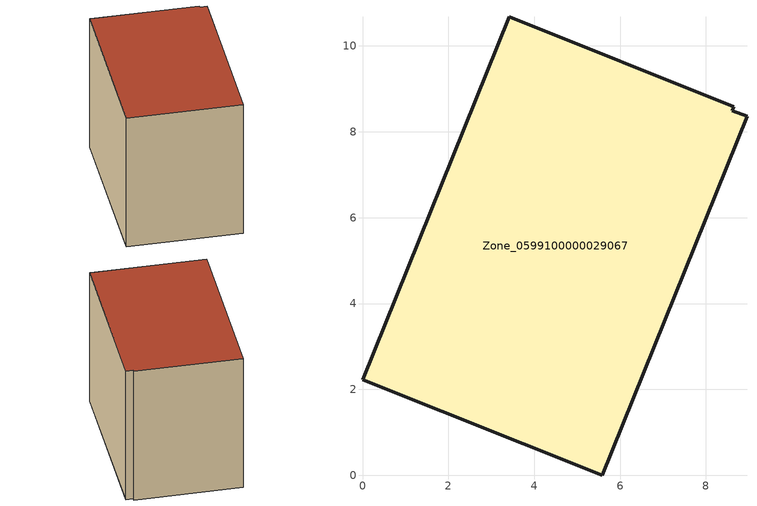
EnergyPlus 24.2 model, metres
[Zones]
Zone_0599100000029067
 floor ground (C_G): 0,2.22 3.42,10.68 8.65,8.59 8.61,8.49 8.96,8.37 5.58,0 z0
 wall outside (C_F): 3.42,10.68 0,2.22 5.58,0 8.96,8.37 8.61,8.49 8.65,8.59 3.42,10.68 z0:7.77
 roof outside (C_R): 0,2.22 5.58,0 8.96,8.37 8.61,8.49 8.65,8.59 3.42,10.68 z7.77
[BUILDING]
Pand.0599100000029067: North Axis=0; Terrain=City; Loads Convergence Tolerance Value=0.04; Temperature Convergence Tolerance Value=0.4; Solar Distribution=FullExterior; Maximum Number of Warmup Days=25; Minimum Number of Warmup Days=1
[Site:Location]
Rotterdam.The.Hague.AP_ZH_NLD Design_Conditions: Latitude=51.96; Longitude=4.45; Time Zone=1; Elevation=-4.5
[SITE:GROUNDTEMPERATURE:BUILDINGSURFACE]
18, 18, 18, 18, 18, 18, 18, 18, 18, 18, 18, 18
[MATERIAL] Thermal Absorptance=0.9; Solar Absorptance=0.7; Visible Absorptance=0.7
Name | Roughness | Thickness | Conductivity | Density | Specific Heat
G.TI.1975-1991 | MediumSmooth | 0.15 | 0.288461 | 540 | 1210
F.TI.1975-1991 | Rough | 0.3 | 0.230769 | 1920 | 840
R.TI.1975-1991 | MediumRough | 0.2 | 0.153846 | 1500 | 1000
[CONSTRUCTION]
C_G: G.TI.1975-1991
C_F: F.TI.1975-1991
C_R: R.TI.1975-1991
[ZONE]
Zone_0599100000029067: Type=1; Multiplier=1; Ceiling Height=Autocalculate; Volume=Autocalculate; Floor Area=autocalculate; Part of Total Floor Area=Yes
[ZONEINFILTRATION:DESIGNFLOWRATE]
Infil_Zone_0599100000029067: Zone or ZoneList or Space or SpaceList=Zone_0599100000029067; Schedule=AlwaysOn; Design Flow Rate Calculation Method=Flow/Area; Flow Rate per Floor Area=0.003; Constant Term Coefficient=1; Temperature Term Coefficient=0; Velocity Term Coefficient=0; Velocity Squared Term Coefficient=0
[HVACTEMPLATE:ZONE:IDEALLOADSAIRSYSTEM]
Zone_0599100000029067: Maximum Heating Supply Air Temperature=50; Minimum Cooling Supply Air Temperature=13; Maximum Heating Supply Air Humidity Ratio=0.0156; Minimum Cooling Supply Air Humidity Ratio=0.0077; Heating Limit=NoLimit; Cooling Limit=NoLimit; Dehumidification Control Type=ConstantSensibleHeatRatio; Cooling Sensible Heat Ratio=0.7; Dehumidification Setpoint=60; Humidification Control Type=None; Humidification Setpoint=30; Outdoor Air Method=None; Outdoor Air Flow Rate per Person=0.00944; Outdoor Air Flow Rate per Zone Floor Area=0; Outdoor Air Flow Rate per Zone=0; Demand Controlled Ventilation Type=None; Outdoor Air Economizer Type=NoEconomizer; Heat Recovery Type=None; Sensible Heat Recovery Effectiveness=0.7; Latent Heat Recovery Effectiveness=0.65
[ZONECONTROL:THERMOSTAT]
ThermostatControl_Zone_0599100000029067: Zone or ZoneList=Zone_0599100000029067; Control Type Schedule=DualSetpointControlType; Control 1=Thermostat_Zone_0599100000029067; Temperature Difference Between Cutout And Setpoint=0
[THERMOSTATSETPOINT:DUALSETPOINT]
Thermostat_Zone_0599100000029067: Heating Setpoint Temperature Schedule=HeatingSetpoint_Zone_0599100000029067; Cooling Setpoint Temperature Schedule=CoolingSetpoint_Zone_0599100000029067
[SCHEDULE:COMPACT]
HeatingSetpoint_Zone_0599100000029067: Through: 12/31, For: AllDays, Until: 24:00, 21
CoolingSetpoint_Zone_0599100000029067: Through: 12/31, For: AllDays, Until: 24:00, 24
DualSetpointControlType: Through: 12/31, For: AllDays, Until: 24:00, 4
AlwaysOn: Through: 12/31, For: AllDays, Until: 24:00, 1
